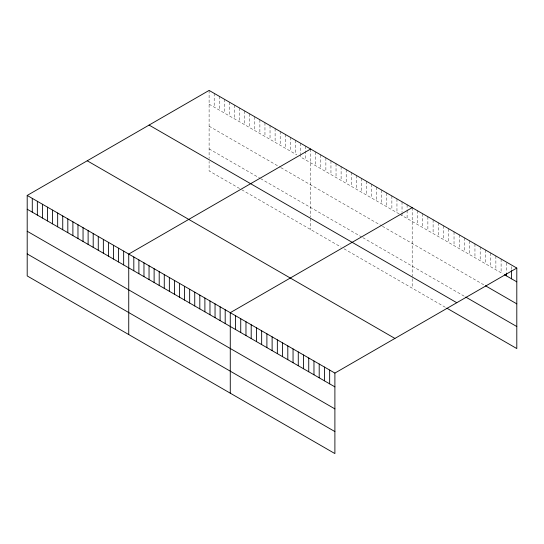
<?xml version="1.0" encoding="UTF-8"?>
<svg xmlns="http://www.w3.org/2000/svg" width="544" height="544" viewBox="0 0 544 544"><rect width="100%" height="100%" fill="white"/><g stroke="black" fill="none" stroke-linecap="round" stroke-linejoin="round"><path stroke-width="0.41" stroke-dasharray="2.72 2.04" d="M209.107 90.42L209.107 158.338M209.107 104.203L296.868 154.87M399.133 213.914L300.492 156.964L300.492 154.53M399.854 214.329L503.071 273.924M209.107 126.222L280.187 167.253M280.915 167.674L381.725 225.876M382.452 226.297L484.758 285.369M209.107 148.9L259.876 178.214M260.603 178.629L361.42 236.837M362.868 237.674L464.494 296.344M239.571 188.503L209.107 170.918L209.107 161.48M241.747 189.761L341.108 247.126M344.012 248.798L446.182 307.788M511.571 266.662L511.571 269.906M506.342 262.834L506.342 272.564M501.106 258.998L501.106 272.789M495.876 255.979L495.876 269.77M490.647 252.96L490.647 266.75M485.418 249.941L485.418 263.731M480.182 246.922L480.182 260.712M474.953 243.902L474.953 257.686M469.724 240.883L469.724 254.667M464.494 237.857L464.494 251.648M459.265 234.838L459.265 248.628M454.029 231.819L454.029 245.609M448.8 228.8L448.8 242.59M443.571 225.78L443.571 239.571M438.342 222.761L438.342 236.552M433.106 219.742L433.106 233.532M427.876 216.723L427.876 230.506M422.647 213.704L422.647 227.487M417.418 210.678L417.418 224.468M412.189 207.658L412.189 276.366M412.189 278.725L412.189 288.157M407.109 204.728L407.109 209.596M407.109 210.406L407.109 218.518M402.03 201.797L402.03 212.344M402.03 213.153L402.03 215.587M396.957 198.866L396.957 212.656M391.877 195.935L391.877 209.726M386.804 193.004L386.804 206.795M381.725 190.074L381.725 203.864M376.645 187.143L376.645 200.933M371.572 184.212L371.572 198.002M366.493 181.281L366.493 195.072M361.42 178.35L361.42 192.141M356.34 175.42L356.34 189.21M351.261 172.489L351.261 186.279M346.188 169.558L346.188 183.348M341.108 166.627L341.108 180.411M336.036 163.696L336.036 177.48M330.956 160.766L330.956 174.549M325.876 157.835L325.876 171.618M320.804 154.904L320.804 168.688M315.724 151.973L315.724 165.757M310.644 149.036L310.644 216.961M310.644 218.532L310.644 229.541M305.572 146.105L305.572 159.895M300.492 143.174L300.492 153.721M295.419 140.243L295.419 154.034M290.34 137.312L290.34 151.103M285.26 134.382L285.26 148.172M280.187 131.451L280.187 145.241M275.108 128.52L275.108 142.31M270.035 125.589L270.035 139.38M264.955 122.658L264.955 136.449M259.876 119.728L259.876 133.518M254.803 116.797L254.803 130.587M249.723 113.866L249.723 127.656M244.65 110.935L244.65 124.726M239.571 108.004L239.571 121.795M234.491 105.074L234.491 118.864M229.418 102.143L229.418 115.926M224.339 99.212L224.339 112.996M219.266 96.281L219.266 110.065M214.186 93.35L214.186 107.134"/><path stroke-width="0.82" d="M27.2 195.439L334.893 373.082L334.893 453.58L27.2 275.937L27.2 195.439L209.107 90.42L516.8 268.063L516.8 348.561L446.842 308.169M310.644 149.036L128.738 254.062L128.738 334.56M412.189 207.658L230.275 312.684L230.275 393.183M334.893 373.082L516.8 268.063M504.376 274.679L516.8 281.846M485.418 285.743L516.8 303.865M465.8 297.099L516.8 326.543M149.076 125.072L456.77 302.716M87.23 160.786L394.917 338.429M27.2 209.229L334.893 386.872M27.2 231.248L334.893 408.891M27.2 253.926L334.893 431.569M511.571 270.715L511.571 278.827M506.342 273.374L506.342 275.808M329.657 370.063L329.657 383.853M324.428 367.044L324.428 380.834M319.199 364.024L319.199 377.815M313.97 361.005L313.97 374.796M308.734 357.986L308.734 371.776M303.504 354.967L303.504 368.75M298.275 351.948L298.275 365.731M293.046 348.928L293.046 362.712M287.81 345.902L287.81 359.693M282.581 342.883L282.581 356.674M277.352 339.864L277.352 353.654M272.122 336.845L272.122 350.635M266.893 333.826L266.893 347.616M261.657 330.806L261.657 344.597M256.428 327.787L256.428 341.578M251.199 324.768L251.199 338.552M245.97 321.749L245.97 335.532M240.734 318.723L240.734 332.513M235.504 315.704L235.504 329.494M225.196 309.754L225.196 323.544M220.123 306.823L220.123 320.613M215.043 303.892L215.043 317.682M209.97 300.961L209.97 314.752M204.891 298.03L204.891 311.821M199.811 295.1L199.811 308.89M194.738 292.169L194.738 305.959M189.659 289.238L189.659 303.028M184.586 286.307L184.586 300.098M179.506 283.376L179.506 297.167M174.427 280.446L174.427 294.229M169.354 277.515L169.354 291.298M164.274 274.584L164.274 288.368M159.202 271.653L159.202 285.437M154.122 268.722L154.122 282.506M149.042 265.785L149.042 279.575M143.97 262.854L143.97 276.644M138.89 259.923L138.89 273.714M133.817 256.992L133.817 270.783M123.658 251.131L123.658 264.921M118.585 248.2L118.585 261.99M113.506 245.269L113.506 259.06M108.433 242.338L108.433 256.129M103.353 239.408L103.353 253.198M98.274 236.477L98.274 250.267M93.201 233.546L93.201 247.336M88.121 230.615L88.121 244.406M83.048 227.684L83.048 241.475M77.969 224.754L77.969 238.544M72.889 221.823L72.889 235.613M67.816 218.892L67.816 232.682M62.737 215.961L62.737 229.745M57.664 213.03L57.664 226.814M52.584 210.1L52.584 223.883M47.505 207.169L47.505 220.952M42.432 204.238L42.432 218.022M37.352 201.3L37.352 215.091M32.28 198.37L32.28 212.16"/></g></svg>
